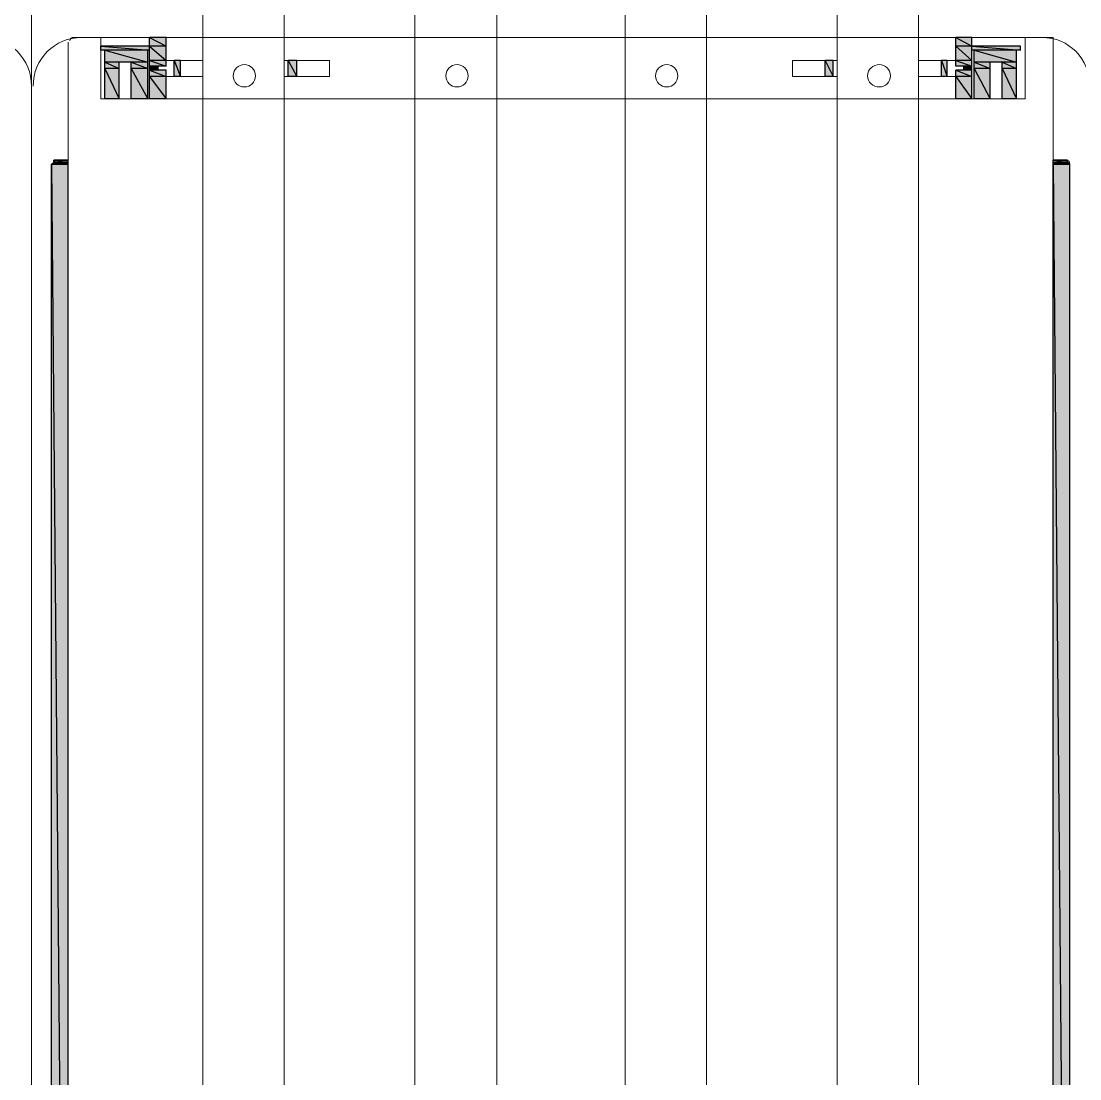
# Model space of a CAD drawing. Header units: millimetres. Extents: x 40 to 176, y -32 to 59.
# Drawn here: x 106.335 to 108.191, y -0.579 to 1.276 of the extents above; entities that cross this region are included whole.
import ezdxf

# ---------------------------------------------------------------- set-up
doc = ezdxf.new("R2010")
doc.units = ezdxf.units.MM
doc.layers.add('15 - Quadro de medição', color=6, linetype='Continuous')

msp = doc.modelspace()

# ---------------------------------------------------------------- hatches: boundary and pattern name
at = {"layer": '15 - Quadro de medição', "true_color": 0x000007}
h = msp.add_hatch(color=7, dxfattribs=at)
h.paths.add_polyline_path([(106.5894, 1.2469), (106.5601, 1.2469), (106.5894, 1.2315)])
h.paths.add_polyline_path([(106.5601, 1.2469), (106.5894, 1.2315), (106.5601, 1.2315)])
h = msp.add_hatch(color=7, dxfattribs=at)
h.paths.add_polyline_path([(108.0015, 1.2469), (107.9736, 1.2469), (108.0015, 1.2315)])
h.paths.add_polyline_path([(107.9736, 1.2469), (108.0015, 1.2315), (107.9736, 1.2315)])
h = msp.add_hatch(color=7, dxfattribs=at)
h.paths.add_polyline_path([(106.5601, 1.2315), (106.4749, 1.2315), (106.5601, 1.2245)])
h.paths.add_polyline_path([(106.4749, 1.2315), (106.5601, 1.2245), (106.4749, 1.2245)])
h = msp.add_hatch(color=7, dxfattribs=at)
h.paths.add_polyline_path([(106.5894, 1.2315), (106.5601, 1.2315), (106.5894, 1.2064)])
h.paths.add_polyline_path([(106.5601, 1.2315), (106.5894, 1.2064), (106.5601, 1.2064)])
h = msp.add_hatch(color=7, dxfattribs=at)
h.paths.add_polyline_path([(108.0015, 1.2315), (107.9736, 1.2315), (108.0015, 1.2064)])
h.paths.add_polyline_path([(107.9736, 1.2315), (108.0015, 1.2064), (107.9736, 1.2064)])
h = msp.add_hatch(color=7, dxfattribs=at)
h.paths.add_polyline_path([(108.0867, 1.2315), (108.0015, 1.2315), (108.0867, 1.2245)])
h.paths.add_polyline_path([(108.0015, 1.2315), (108.0867, 1.2245), (108.0015, 1.2245)])
h = msp.add_hatch(color=7, dxfattribs=at)
h.paths.add_polyline_path([(106.5573, 1.2245), (106.4818, 1.2245), (106.5573, 1.2036)])
h.paths.add_polyline_path([(106.4818, 1.2245), (106.5573, 1.2036), (106.4818, 1.2036)])
h = msp.add_hatch(color=7, dxfattribs=at)
h.paths.add_polyline_path([(106.5894, 1.2064), (106.5601, 1.2064), (106.5894, 1.1966)])
h.paths.add_polyline_path([(106.5601, 1.2064), (106.5894, 1.1966), (106.5601, 1.1966)])
h = msp.add_hatch(color=7, dxfattribs=at)
h.paths.add_polyline_path([(106.6145, 1.2064), (106.6034, 1.2064), (106.6145, 1.1785)])
h.paths.add_polyline_path([(106.6034, 1.2064), (106.6145, 1.1785), (106.6034, 1.1785)])
h = msp.add_hatch(color=7, dxfattribs=at)
h.paths.add_polyline_path([(106.8185, 1.2064), (106.8031, 1.2064), (106.8185, 1.1785)])
h.paths.add_polyline_path([(106.8031, 1.2064), (106.8185, 1.1785), (106.8031, 1.1785)])
h = msp.add_hatch(color=7, dxfattribs=at)
h.paths.add_polyline_path([(107.7585, 1.2064), (107.7445, 1.2064), (107.7585, 1.1785)])
h.paths.add_polyline_path([(107.7445, 1.2064), (107.7585, 1.1785), (107.7445, 1.1785)])
h = msp.add_hatch(color=7, dxfattribs=at)
h.paths.add_polyline_path([(107.9582, 1.2064), (107.9484, 1.2064), (107.9582, 1.1785)])
h.paths.add_polyline_path([(107.9484, 1.2064), (107.9582, 1.1785), (107.9484, 1.1785)])
h = msp.add_hatch(color=7, dxfattribs=at)
h.paths.add_polyline_path([(108.0015, 1.2064), (107.9736, 1.2064), (108.0015, 1.1966)])
h.paths.add_polyline_path([(107.9736, 1.2064), (108.0015, 1.1966), (107.9736, 1.1966)])
h = msp.add_hatch(color=7, dxfattribs=at)
h.paths.add_polyline_path([(108.0797, 1.2245), (108.0057, 1.2245), (108.0797, 1.2036)])
h.paths.add_polyline_path([(108.0057, 1.2245), (108.0797, 1.2036), (108.0057, 1.2036)])
h = msp.add_hatch(color=7, dxfattribs=at)
h.paths.add_polyline_path([(106.507, 1.2036), (106.4818, 1.2036), (106.507, 1.1924)])
h.paths.add_polyline_path([(106.4818, 1.2036), (106.507, 1.1924), (106.4818, 1.1924)])
h = msp.add_hatch(color=7, dxfattribs=at)
h.paths.add_polyline_path([(106.507, 1.1924), (106.4818, 1.1924), (106.507, 1.1393)])
h.paths.add_polyline_path([(106.4818, 1.1924), (106.507, 1.1393), (106.4818, 1.1393)])
h = msp.add_hatch(color=7, dxfattribs=at)
h.paths.add_polyline_path([(106.5573, 1.2036), (106.5279, 1.2036), (106.5573, 1.1924)])
h.paths.add_polyline_path([(106.5279, 1.2036), (106.5573, 1.1924), (106.5279, 1.1924)])
h = msp.add_hatch(color=7, dxfattribs=at)
h.paths.add_polyline_path([(106.5573, 1.1924), (106.5279, 1.1924), (106.5573, 1.1393)])
h.paths.add_polyline_path([(106.5279, 1.1924), (106.5573, 1.1393), (106.5279, 1.1393)])
h = msp.add_hatch(color=7, dxfattribs=at)
h.paths.add_polyline_path([(106.5754, 1.1966), (106.5601, 1.1966), (106.5754, 1.1896)])
h.paths.add_polyline_path([(106.5601, 1.1966), (106.5754, 1.1896), (106.5601, 1.1896)])
h = msp.add_hatch(color=7, dxfattribs=at)
h.paths.add_polyline_path([(106.5894, 1.1896), (106.5601, 1.1896), (106.5894, 1.1785)])
h.paths.add_polyline_path([(106.5601, 1.1896), (106.5894, 1.1785), (106.5601, 1.1785)])
h = msp.add_hatch(color=7, dxfattribs=at)
h.paths.add_polyline_path([(108.0015, 1.1896), (107.9736, 1.1896), (108.0015, 1.1785)])
h.paths.add_polyline_path([(107.9736, 1.1896), (108.0015, 1.1785), (107.9736, 1.1785)])
h = msp.add_hatch(color=7, dxfattribs=at)
h.paths.add_polyline_path([(108.0015, 1.1966), (107.9876, 1.1966), (108.0015, 1.1896)])
h.paths.add_polyline_path([(107.9876, 1.1966), (108.0015, 1.1896), (107.9876, 1.1896)])
h = msp.add_hatch(color=7, dxfattribs=at)
h.paths.add_polyline_path([(108.0336, 1.2036), (108.0057, 1.2036), (108.0336, 1.1924)])
h.paths.add_polyline_path([(108.0057, 1.2036), (108.0336, 1.1924), (108.0057, 1.1924)])
h = msp.add_hatch(color=7, dxfattribs=at)
h.paths.add_polyline_path([(108.0336, 1.1924), (108.0057, 1.1924), (108.0336, 1.1393)])
h.paths.add_polyline_path([(108.0057, 1.1924), (108.0336, 1.1393), (108.0057, 1.1393)])
h = msp.add_hatch(color=7, dxfattribs=at)
h.paths.add_polyline_path([(108.0797, 1.2036), (108.0546, 1.2036), (108.0797, 1.1924)])
h.paths.add_polyline_path([(108.0546, 1.2036), (108.0797, 1.1924), (108.0546, 1.1924)])
h = msp.add_hatch(color=7, dxfattribs=at)
h.paths.add_polyline_path([(108.0797, 1.1924), (108.0546, 1.1924), (108.0797, 1.1393)])
h.paths.add_polyline_path([(108.0546, 1.1924), (108.0797, 1.1393), (108.0546, 1.1393)])
h = msp.add_hatch(color=7, dxfattribs=at)
h.paths.add_polyline_path([(106.5894, 1.1785), (106.5601, 1.1785), (106.5894, 1.1393)])
h.paths.add_polyline_path([(106.5601, 1.1785), (106.5894, 1.1393), (106.5601, 1.1393)])
h = msp.add_hatch(color=7, dxfattribs=at)
h.paths.add_polyline_path([(108.0015, 1.1785), (107.9736, 1.1785), (108.0015, 1.1393)])
h.paths.add_polyline_path([(107.9736, 1.1785), (108.0015, 1.1393), (107.9736, 1.1393)])
h = msp.add_hatch(color=7, dxfattribs=at)
h.paths.add_polyline_path([(106.4176, 1.0276), (106.3925, 1.0276), (106.4176, 1.0248)])
h.paths.add_polyline_path([(106.3925, 1.0276), (106.4176, 1.0248), (106.3883, 1.0248)])
h.paths.add_polyline_path([(106.4176, 1.0248), (106.3883, 1.0248)])
h.paths.add_polyline_path([(106.3883, 1.0248), (106.4176, 1.0248)])
h.paths.add_polyline_path([(106.4176, 1.0248), (106.3883, 1.0248)])
h.paths.add_polyline_path([(106.4176, 1.0248), (106.3883, 1.0248)])
h = msp.add_hatch(color=7, dxfattribs=at)
h.paths.add_polyline_path([(106.4176, 1.0248), (106.3883, 1.0248), (106.4176, -2.319)])
h.paths.add_polyline_path([(106.3883, 1.0248), (106.4176, -2.319), (106.3883, -2.319)])
h = msp.add_hatch(color=7, dxfattribs=at)
h.paths.add_polyline_path([(106.3925, 1.0318), (106.3966, 1.0318), (106.4176, 1.0318)])
h.paths.add_polyline_path([(106.3966, 1.0318), (106.4176, 1.0318)])
h.paths.add_polyline_path([(106.4176, 1.0318), (106.3966, 1.0318)])
h.paths.add_polyline_path([(106.4176, 1.0318), (106.3966, 1.0318)])
h.paths.add_polyline_path([(106.3966, 1.0318), (106.4176, 1.0318)])
h.paths.add_polyline_path([(106.4176, 1.0318), (106.3966, 1.0318)])
h = msp.add_hatch(color=7, dxfattribs=at)
h.paths.add_polyline_path([(106.4176, 1.0318), (106.3925, 1.0318), (106.4176, 1.0276)])
h.paths.add_polyline_path([(106.3925, 1.0318), (106.4176, 1.0276), (106.3925, 1.0276)])
h.paths.add_polyline_path([(106.4176, 1.0276), (106.3925, 1.0276)])
h.paths.add_polyline_path([(106.3925, 1.0276), (106.4176, 1.0276), (106.4176, 1.029)])
h.paths.add_polyline_path([(106.4176, 1.0276), (106.4176, 1.029), (106.3925, 1.0276)])
h.paths.add_polyline_path([(106.4176, 1.0276), (106.3925, 1.0276)])
h = msp.add_hatch(color=7, dxfattribs=at)
h.paths.add_polyline_path([(108.1691, 1.0318), (108.144, 1.0318)])
h.paths.add_polyline_path([(108.1691, 1.0318), (108.144, 1.0318), (108.1663, 1.0318)])
h = msp.add_hatch(color=7, dxfattribs=at)
h.paths.add_polyline_path([(108.1691, 1.0318), (108.144, 1.0318), (108.1691, 1.0276)])
h.paths.add_polyline_path([(108.144, 1.0318), (108.1691, 1.0276), (108.144, 1.0276)])
h.paths.add_polyline_path([(108.1691, 1.0276), (108.144, 1.0276)])
h.paths.add_polyline_path([(108.144, 1.0276), (108.1691, 1.0276), (108.1691, 1.029)])
h.paths.add_polyline_path([(108.1691, 1.0276), (108.1691, 1.029), (108.144, 1.0276)])
h.paths.add_polyline_path([(108.1691, 1.0276), (108.144, 1.0276)])
h = msp.add_hatch(color=7, dxfattribs=at)
h.paths.add_polyline_path([(108.1691, 1.0276), (108.144, 1.0276), (108.1733, 1.0248)])
h.paths.add_polyline_path([(108.144, 1.0276), (108.1733, 1.0248), (108.144, 1.0248)])
h.paths.add_polyline_path([(108.1733, 1.0248), (108.144, 1.0248)])
h.paths.add_polyline_path([(108.144, 1.0248), (108.1733, 1.0248)])
h.paths.add_polyline_path([(108.1733, 1.0248), (108.144, 1.0248)])
h.paths.add_polyline_path([(108.1733, 1.0248), (108.144, 1.0248)])
h = msp.add_hatch(color=7, dxfattribs=at)
h.paths.add_polyline_path([(108.1733, 1.0248), (108.144, 1.0248), (108.1733, -2.319)])
h.paths.add_polyline_path([(108.144, 1.0248), (108.1733, -2.319), (108.144, -2.319)])

# ---------------------------------------------------------------- linework, layer by layer
at = {"layer": '15 - Quadro de medição', "color": 7, "linetype": 'Continuous', "lineweight": 20, "true_color": 0x000007}
for points in [[(106.7961, -2.6082), (106.7961, 2.0263), (106.6536, 2.0263), (106.6536, -2.6082)], [(107.1691, -2.6082), (107.1691, 2.0263), (107.0252, 2.0263), (107.0252, -2.6082)], [(107.5364, -2.6082), (107.5364, 2.0263), (107.3939, 2.0263), (107.3939, -2.6082)], [(107.9079, -2.6082), (107.9079, 2.0263), (107.7655, 2.0263), (107.7655, -2.6082)], [(104.5012, 1.3852), (106.3533, 1.3852), (106.3533, -2.319), (104.5012, -2.319)], [(106.3533, 1.3852), (108.2082, 1.3852), (108.2082, -2.319), (106.3533, -2.319)]]:
    msp.add_lwpolyline(points, close=True, dxfattribs=at)
for points in [[(106.4246, 1.2469), (108.144, 1.2469), (108.144, -2.319), (106.4176, -2.319), (106.4162, -2.3176), (106.3533, -2.319)], [(106.4385, 1.2469), (108.123, 1.2469), (108.123, 1.2469)], [(106.4749, 1.2469), (106.4749, 1.1393), (106.4749, 1.1393)], [(106.4749, 1.2469), (106.5894, 1.2469), (106.5601, 1.2469)], [(106.5601, 1.1393), (106.5601, 1.2469), (106.5601, 1.2315)], [(106.5894, 1.2469), (106.5894, 1.2064), (106.5894, 1.2064)], [(108.0951, 1.2469), (108.0951, 1.1393), (108.0951, 1.1393)], [(108.144, 1.2469), (108.1091, 1.2469), (108.1091, 1.2469)], [(106.4176, -2.319), (106.4176, 1.2385), (106.4176, 1.2385)], [(106.5601, 1.2315), (106.4749, 1.2315), (106.4749, 1.2245)], [(108.0015, 1.2315), (108.0867, 1.2315), (108.0867, 1.2315)], [(108.0867, 1.2315), (108.0867, 1.2245), (108.0867, 1.2245)], [(106.4749, 1.2245), (106.4818, 1.2245), (106.4818, 1.1393)], [(106.5573, 1.2245), (106.5601, 1.2245), (106.5601, 1.2245)], [(106.5573, 1.1393), (106.5573, 1.2245), (106.5573, 1.2245)], [(106.5894, 1.1785), (106.5894, 1.1896), (106.5754, 1.1896), (106.5754, 1.1966), (106.5894, 1.1966), (106.5894, 1.2064), (106.6034, 1.2064), (106.6034, 1.1785), (106.6145, 1.1785), (106.6145, 1.2064)], [(106.5894, 1.2064), (106.6536, 1.2064), (106.6536, 1.2064)], [(106.7961, 1.2064), (106.8757, 1.2064), (106.8757, 1.1785), (106.7961, 1.1785)], [(106.7961, 1.2064), (106.8031, 1.2064), (106.8031, 1.1785), (106.8185, 1.1785), (106.8185, 1.2064)], [(107.7655, 1.2064), (107.6872, 1.2064), (107.6872, 1.1785), (107.7655, 1.1785)], [(107.7655, 1.2064), (107.7585, 1.2064), (107.7585, 1.1785), (107.7445, 1.1785), (107.7445, 1.2064)], [(107.9736, 1.2064), (107.9079, 1.2064), (107.9079, 1.2064)], [(107.9736, 1.1785), (107.9736, 1.1896), (107.9876, 1.1896), (107.9876, 1.1966), (107.9736, 1.1966), (107.9736, 1.2064), (107.9582, 1.2064), (107.9582, 1.1785), (107.9484, 1.1785), (107.9484, 1.2064)], [(108.0057, 1.1393), (108.0057, 1.2245), (108.0015, 1.2245)], [(108.0797, 1.2245), (108.0797, 1.1393), (108.0797, 1.1393)], [(108.0867, 1.2245), (108.0797, 1.2245), (108.0797, 1.2245)], [(106.4818, 1.1393), (106.507, 1.1393), (106.507, 1.2036)], [(106.507, 1.2036), (106.5279, 1.2036), (106.5279, 1.2036)], [(106.5279, 1.2036), (106.5279, 1.1393), (106.5279, 1.1393)], [(108.0336, 1.2036), (108.0336, 1.1393), (108.0336, 1.1393)], [(108.0546, 1.2036), (108.0336, 1.2036), (108.0336, 1.2036)], [(108.0797, 1.1393), (108.0546, 1.1393), (108.0546, 1.2036)], [(106.5894, 1.1785), (106.5894, 1.1393), (106.5894, 1.1393)], [(106.6536, 1.1785), (106.5894, 1.1785), (106.5894, 1.1785)], [(107.9079, 1.1785), (107.9736, 1.1785), (107.9736, 1.1785)], [(107.9736, 1.1785), (107.9736, 1.1393), (107.9736, 1.1393)], [(106.3533, 1.1603), (106.3533, -2.319), (104.5012, -2.319), (104.5012, 1.1603)], [(108.2082, 1.1603), (108.2082, -2.319), (106.3533, -2.319), (106.3533, 1.1603)], [(108.0951, 1.1393), (106.4749, 1.1393), (106.4749, 1.1393)], [(106.5279, 1.1393), (106.5573, 1.1393), (106.5573, 1.1393)], [(108.0336, 1.1393), (108.0057, 1.1393), (108.0057, 1.1393)], [(106.3883, 1.0248), (106.3883, -2.319), (106.4176, -2.319), (106.3743, -2.319)], [(106.3966, 1.0318), (106.4176, 1.0318), (106.4176, 1.0318)], [(108.1663, 1.0318), (108.144, 1.0318), (108.144, 1.0318)], [(108.144, -2.319), (108.1733, -2.319), (108.1733, 1.0248)]]:
    msp.add_lwpolyline(points, dxfattribs=at)
at = {"layer": '15 - Quadro de medição', "color": 7, "linetype": 'Continuous', "lineweight": -2, "true_color": 0x000007}
for points in [[(106.5894, 1.2469), (106.5601, 1.2469), (106.5894, 1.2315)], [(106.5601, 1.2469), (106.5894, 1.2315), (106.5601, 1.2315)], [(108.0015, 1.2469), (107.9736, 1.2469), (108.0015, 1.2315)], [(107.9736, 1.2469), (108.0015, 1.2315), (107.9736, 1.2315)], [(106.5601, 1.2315), (106.4749, 1.2315), (106.5601, 1.2245)], [(106.4749, 1.2315), (106.5601, 1.2245), (106.4749, 1.2245)], [(106.5894, 1.2315), (106.5601, 1.2315), (106.5894, 1.2064)], [(106.5601, 1.2315), (106.5894, 1.2064), (106.5601, 1.2064)], [(108.0015, 1.2315), (107.9736, 1.2315), (108.0015, 1.2064)], [(107.9736, 1.2315), (108.0015, 1.2064), (107.9736, 1.2064)], [(108.0867, 1.2315), (108.0015, 1.2315), (108.0867, 1.2245)], [(108.0015, 1.2315), (108.0867, 1.2245), (108.0015, 1.2245)], [(106.5573, 1.2245), (106.4818, 1.2245), (106.5573, 1.2036)], [(106.4818, 1.2245), (106.5573, 1.2036), (106.4818, 1.2036)], [(106.5894, 1.2064), (106.5601, 1.2064), (106.5894, 1.1966)], [(106.5601, 1.2064), (106.5894, 1.1966), (106.5601, 1.1966)], [(106.6145, 1.2064), (106.6034, 1.2064), (106.6145, 1.1785)], [(106.6034, 1.2064), (106.6145, 1.1785), (106.6034, 1.1785)], [(106.8185, 1.2064), (106.8031, 1.2064), (106.8185, 1.1785)], [(106.8031, 1.2064), (106.8185, 1.1785), (106.8031, 1.1785)], [(107.7585, 1.2064), (107.7445, 1.2064), (107.7585, 1.1785)], [(107.7445, 1.2064), (107.7585, 1.1785), (107.7445, 1.1785)], [(107.9582, 1.2064), (107.9484, 1.2064), (107.9582, 1.1785)], [(107.9484, 1.2064), (107.9582, 1.1785), (107.9484, 1.1785)], [(108.0015, 1.2064), (107.9736, 1.2064), (108.0015, 1.1966)], [(107.9736, 1.2064), (108.0015, 1.1966), (107.9736, 1.1966)], [(108.0797, 1.2245), (108.0057, 1.2245), (108.0797, 1.2036)], [(108.0057, 1.2245), (108.0797, 1.2036), (108.0057, 1.2036)], [(106.507, 1.2036), (106.4818, 1.2036), (106.507, 1.1924)], [(106.4818, 1.2036), (106.507, 1.1924), (106.4818, 1.1924)], [(106.507, 1.1924), (106.4818, 1.1924), (106.507, 1.1393)], [(106.4818, 1.1924), (106.507, 1.1393), (106.4818, 1.1393)], [(106.5573, 1.2036), (106.5279, 1.2036), (106.5573, 1.1924)], [(106.5279, 1.2036), (106.5573, 1.1924), (106.5279, 1.1924)], [(106.5573, 1.1924), (106.5279, 1.1924), (106.5573, 1.1393)], [(106.5279, 1.1924), (106.5573, 1.1393), (106.5279, 1.1393)], [(106.5754, 1.1966), (106.5601, 1.1966), (106.5754, 1.1896)], [(106.5601, 1.1966), (106.5754, 1.1896), (106.5601, 1.1896)], [(106.5894, 1.1896), (106.5601, 1.1896), (106.5894, 1.1785)], [(106.5601, 1.1896), (106.5894, 1.1785), (106.5601, 1.1785)], [(108.0015, 1.1896), (107.9736, 1.1896), (108.0015, 1.1785)], [(107.9736, 1.1896), (108.0015, 1.1785), (107.9736, 1.1785)], [(108.0015, 1.1966), (107.9876, 1.1966), (108.0015, 1.1896)], [(107.9876, 1.1966), (108.0015, 1.1896), (107.9876, 1.1896)], [(108.0336, 1.2036), (108.0057, 1.2036), (108.0336, 1.1924)], [(108.0057, 1.2036), (108.0336, 1.1924), (108.0057, 1.1924)], [(108.0336, 1.1924), (108.0057, 1.1924), (108.0336, 1.1393)], [(108.0057, 1.1924), (108.0336, 1.1393), (108.0057, 1.1393)], [(108.0797, 1.2036), (108.0546, 1.2036), (108.0797, 1.1924)], [(108.0546, 1.2036), (108.0797, 1.1924), (108.0546, 1.1924)], [(108.0797, 1.1924), (108.0546, 1.1924), (108.0797, 1.1393)], [(108.0546, 1.1924), (108.0797, 1.1393), (108.0546, 1.1393)], [(106.5894, 1.1785), (106.5601, 1.1785), (106.5894, 1.1393)], [(106.5601, 1.1785), (106.5894, 1.1393), (106.5601, 1.1393)], [(108.0015, 1.1785), (107.9736, 1.1785), (108.0015, 1.1393)], [(107.9736, 1.1785), (108.0015, 1.1393), (107.9736, 1.1393)], [(106.3925, 1.0276), (106.4176, 1.0248), (106.3883, 1.0248)], [(106.4176, 1.0248), (106.3883, 1.0248)], [(106.3883, 1.0248), (106.4176, 1.0248), (106.4176, 1.0248)], [(106.4176, 1.0248), (106.4176, 1.0248), (106.3883, 1.0248)], [(106.4176, 1.0248), (106.3883, 1.0248)], [(106.4176, 1.0248), (106.3883, 1.0248), (106.4176, -2.319)], [(106.3883, 1.0248), (106.4176, -2.319), (106.3883, -2.319)], [(106.3925, 1.0318), (106.3966, 1.0318), (106.4176, 1.0318)], [(106.4176, 1.0318), (106.3925, 1.0318), (106.4176, 1.0276)], [(106.3925, 1.0318), (106.4176, 1.0276), (106.3925, 1.0276)], [(106.3925, 1.0276), (106.4176, 1.0276), (106.4176, 1.029)], [(106.4176, 1.0276), (106.4176, 1.029), (106.3925, 1.0276)], [(106.4176, 1.0276), (106.3925, 1.0276)], [(106.4176, 1.0276), (106.3925, 1.0276)], [(106.4176, 1.0276), (106.3925, 1.0276), (106.4176, 1.0248)], [(106.3966, 1.0318), (106.4176, 1.0318), (106.4176, 1.0318)], [(106.4176, 1.0318), (106.4176, 1.0318), (106.3966, 1.0318)], [(106.4176, 1.0318), (106.3966, 1.0318)], [(106.3966, 1.0318), (106.4176, 1.0318), (106.4176, 1.0318)], [(106.4176, 1.0318), (106.4176, 1.0318), (106.3966, 1.0318)], [(108.144, 1.0318), (108.1663, 1.0318), (108.1663, 1.0318)], [(108.1663, 1.0318), (108.1663, 1.0318), (108.144, 1.0318)], [(108.1663, 1.0318), (108.144, 1.0318)], [(108.144, 1.0318), (108.1663, 1.0318), (108.1663, 1.0318)], [(108.1691, 1.0318), (108.1691, 1.0318), (108.144, 1.0318)], [(108.1691, 1.0318), (108.144, 1.0318), (108.1663, 1.0318)], [(108.1691, 1.0318), (108.144, 1.0318), (108.1691, 1.0276)], [(108.144, 1.0318), (108.1691, 1.0276), (108.144, 1.0276)], [(108.144, 1.0276), (108.1691, 1.0276), (108.1691, 1.029)], [(108.1691, 1.0276), (108.1691, 1.029), (108.144, 1.0276)], [(108.1691, 1.0276), (108.144, 1.0276)], [(108.1691, 1.0276), (108.144, 1.0276)], [(108.1691, 1.0276), (108.144, 1.0276), (108.1733, 1.0248)], [(108.144, 1.0276), (108.1733, 1.0248), (108.144, 1.0248)], [(108.1733, 1.0248), (108.144, 1.0248)], [(108.144, 1.0248), (108.1733, 1.0248), (108.1733, 1.0248)], [(108.1733, 1.0248), (108.1733, 1.0248), (108.144, 1.0248)], [(108.1733, 1.0248), (108.144, 1.0248)], [(108.1733, 1.0248), (108.144, 1.0248), (108.1733, -2.319)], [(108.144, 1.0248), (108.1733, -2.319), (108.144, -2.319)]]:
    msp.add_lwpolyline(points, close=True, dxfattribs=at)
at = {"layer": '15 - Quadro de medição', "color": 7, "linetype": 'Continuous', "lineweight": 20, "true_color": 0x000007}
for points in [[(106.3533, 1.1617), (106.3533, 1.2092), (106.3156, 1.2469), (106.2695, 1.2469)], [(106.4413, 1.2469), (106.3938, 1.2469), (106.3561, 1.2092), (106.3561, 1.1617)], [(106.426, 1.2469), (106.4232, 1.2469), (106.4204, 1.2441), (106.4204, 1.2413)], [(108.2082, 1.1617), (108.2082, 1.2092), (108.1719, 1.2469), (108.1244, 1.2469)], [(106.398, 1.0318), (106.3952, 1.0318), (106.3925, 1.029), (106.3925, 1.0262)], [(108.1733, 1.0262), (108.1733, 1.029), (108.1705, 1.0318), (108.1677, 1.0318)]]:
    msp.add_open_spline(points, degree=3, dxfattribs=at)
for points in [[(106.7458, 1.1798), (106.7458, 1.191), (106.7375, 1.1994), (106.7263, 1.1994), (106.7263, 1.1994), (106.7165, 1.1994), (106.7067, 1.191), (106.7067, 1.1798), (106.7067, 1.1798), (106.7067, 1.1687), (106.7165, 1.1603), (106.7263, 1.1603), (106.7263, 1.1603), (106.7375, 1.1603), (106.7458, 1.1687), (106.7458, 1.1798)], [(107.1188, 1.1798), (107.1188, 1.191), (107.109, 1.1994), (107.0992, 1.1994), (107.0992, 1.1994), (107.088, 1.1994), (107.0797, 1.191), (107.0797, 1.1798), (107.0797, 1.1798), (107.0797, 1.1687), (107.088, 1.1603), (107.0992, 1.1603), (107.0992, 1.1603), (107.109, 1.1603), (107.1188, 1.1687), (107.1188, 1.1798)], [(107.4861, 1.1798), (107.4861, 1.191), (107.4777, 1.1994), (107.4666, 1.1994), (107.4666, 1.1994), (107.4568, 1.1994), (107.447, 1.191), (107.447, 1.1798), (107.447, 1.1798), (107.447, 1.1687), (107.4568, 1.1603), (107.4666, 1.1603), (107.4666, 1.1603), (107.4777, 1.1603), (107.4861, 1.1687), (107.4861, 1.1798)], [(107.859, 1.1798), (107.859, 1.191), (107.8493, 1.1994), (107.8395, 1.1994), (107.8395, 1.1994), (107.8283, 1.1994), (107.8185, 1.191), (107.8185, 1.1798), (107.8185, 1.1798), (107.8185, 1.1687), (107.8283, 1.1603), (107.8395, 1.1603), (107.8395, 1.1603), (107.8493, 1.1603), (107.859, 1.1687), (107.859, 1.1798)]]:
    msp.add_open_spline(points, degree=3, knots=[0, 0, 0, 0, 0.0625, 0.0625, 0.0625, 0.062501, 0.125, 0.125, 0.125, 0.125001, 0.1875, 0.1875, 0.1875, 0.187501, 1, 1, 1, 1], dxfattribs=at)

doc.saveas('drawing.dxf')
